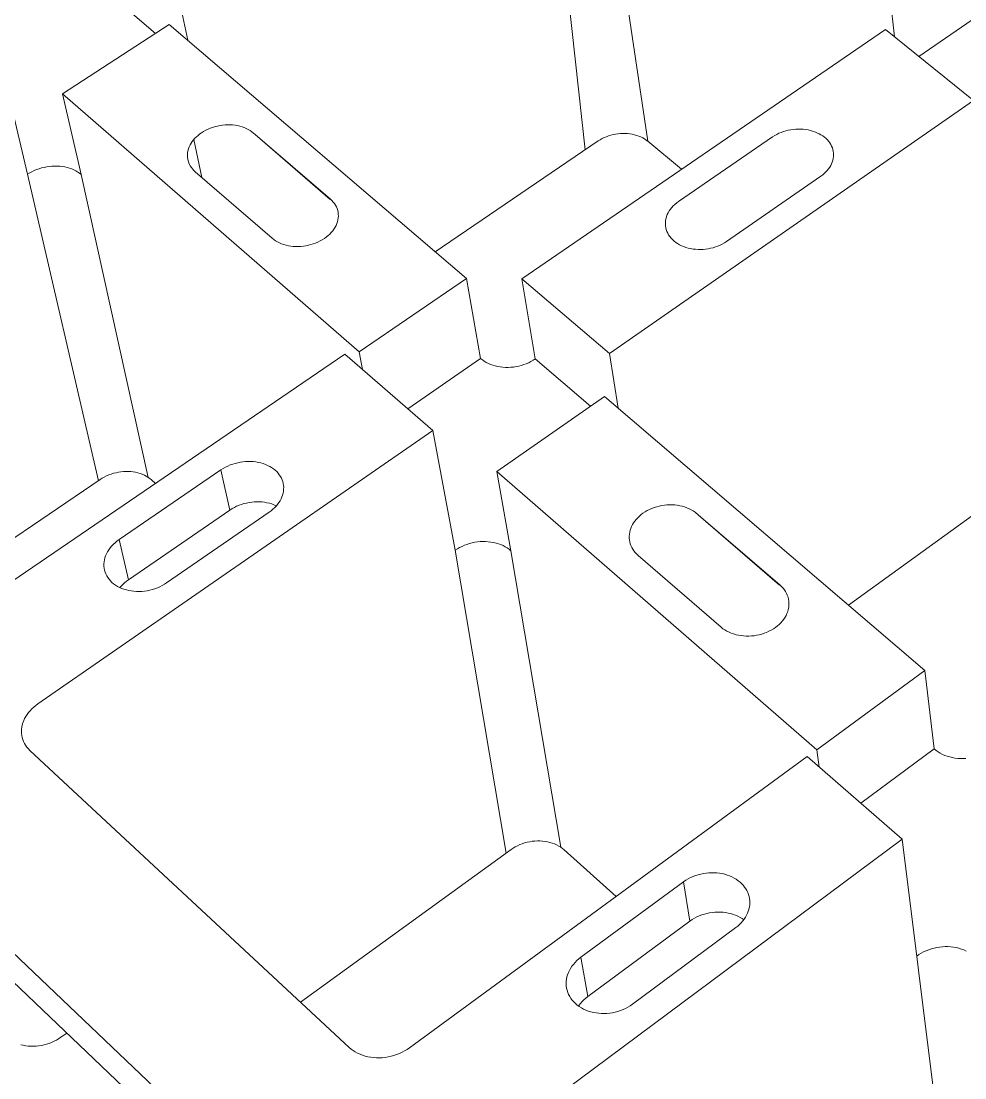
# Model space of a CAD drawing. Header units: millimetres. Extents: x 438 to 4638, y 478 to 3448.
# Drawn here: x 2747.4 to 2817.4, y 2265.7 to 2344.1 of the extents above; entities that cross this region are included whole.
import ezdxf

# ---------------------------------------------------------------- set-up
doc = ezdxf.new("R2010")
doc.units = ezdxf.units.MM

msp = doc.modelspace()

# ---------------------------------------------------------------- linework, layer by layer
at = {"lineweight": 5}
for p, q in [((2789.608, 2364.201), (2793.903, 2335.181)), ((2786.659, 2358.167), (2789.255, 2334.552)), ((2758.899, 2346.805), (2759.767, 2342.686)), ((2671.581, 2346.422), (2890.68, 2138.435)), ((2757.374, 2343.184), (2754.181, 2345.919)), ((2811.803, 2346.423), (2812.191, 2342.931)), ((2819.778, 2345.445), (2814.007, 2341.47)), ((2750.491, 2338.697), (2758.401, 2343.853)), ((2780.441, 2325.016), (2758.401, 2343.853)), ((2811.521, 2343.47), (2784.547, 2324.986)), ((2811.521, 2343.47), (2818.064, 2338.205)), ((2672.729, 2343.369), (2890.531, 2136.049)), ((2745.738, 2341.772), (2747.887, 2332.74)), ((2750.491, 2338.697), (2772.486, 2319.585)), ((2750.491, 2338.697), (2751.87, 2332.711)), ((2791.057, 2319.447), (2818.064, 2338.205)), ((2762.353, 2336.378), (2762.54, 2336.396)), ((2762.54, 2336.396), (2762.727, 2336.404)), ((2762.727, 2336.404), (2762.912, 2336.402)), ((2762.912, 2336.402), (2763.096, 2336.392)), ((2763.096, 2336.392), (2763.277, 2336.371)), ((2760.41, 2335.515), (2760.531, 2335.623)), ((2760.531, 2335.623), (2760.661, 2335.725)), ((2760.661, 2335.725), (2760.799, 2335.822)), ((2760.799, 2335.822), (2760.95, 2335.916)), ((2760.95, 2335.916), (2761.109, 2336.003)), ((2761.109, 2336.003), (2761.274, 2336.082)), ((2761.274, 2336.082), (2761.444, 2336.153)), ((2761.444, 2336.153), (2761.62, 2336.216)), ((2761.62, 2336.216), (2761.799, 2336.27)), ((2761.799, 2336.27), (2761.981, 2336.315)), ((2761.981, 2336.315), (2762.166, 2336.351)), ((2762.166, 2336.351), (2762.353, 2336.378)), ((2763.277, 2336.371), (2763.454, 2336.342)), ((2763.454, 2336.342), (2763.627, 2336.303)), ((2763.627, 2336.303), (2763.795, 2336.255)), ((2763.795, 2336.255), (2763.956, 2336.198)), ((2763.956, 2336.198), (2764.111, 2336.133)), ((2764.111, 2336.133), (2764.258, 2336.06)), ((2764.258, 2336.06), (2764.397, 2335.979)), ((2764.397, 2335.979), (2764.527, 2335.89)), ((2764.527, 2335.89), (2764.769, 2335.698)), ((2764.769, 2335.698), (2770.358, 2330.895)), ((2764.769, 2335.698), (2770.331, 2330.877)), ((2790.99, 2335.585), (2791.16, 2335.636)), ((2791.16, 2335.636), (2791.333, 2335.68)), ((2791.333, 2335.68), (2791.508, 2335.714)), ((2791.508, 2335.714), (2791.685, 2335.74)), ((2791.685, 2335.74), (2791.863, 2335.757)), ((2791.863, 2335.757), (2792.042, 2335.765)), ((2792.042, 2335.765), (2792.219, 2335.764)), ((2792.219, 2335.764), (2792.396, 2335.753)), ((2792.396, 2335.753), (2792.569, 2335.734)), ((2792.569, 2335.734), (2792.74, 2335.706)), ((2792.74, 2335.706), (2792.907, 2335.668)), ((2792.907, 2335.668), (2793.069, 2335.623)), ((2793.069, 2335.623), (2793.226, 2335.568)), ((2803.314, 2335.612), (2803.156, 2335.512)), ((2803.468, 2335.697), (2803.314, 2335.612)), ((2803.629, 2335.774), (2803.468, 2335.697)), ((2803.795, 2335.843), (2803.629, 2335.774)), ((2803.967, 2335.904), (2803.795, 2335.843)), ((2804.142, 2335.957), (2803.967, 2335.904)), ((2804.322, 2336.001), (2804.142, 2335.957)), ((2804.503, 2336.036), (2804.322, 2336.001)), ((2804.687, 2336.062), (2804.503, 2336.036)), ((2804.872, 2336.078), (2804.687, 2336.062)), ((2805.057, 2336.086), (2804.872, 2336.078)), ((2805.242, 2336.084), (2805.057, 2336.086)), ((2805.425, 2336.073), (2805.242, 2336.084)), ((2805.606, 2336.053), (2805.425, 2336.073)), ((2805.784, 2336.024), (2805.606, 2336.053)), ((2805.958, 2335.985), (2805.784, 2336.024)), ((2806.128, 2335.938), (2805.958, 2335.985)), ((2806.292, 2335.882), (2806.128, 2335.938)), ((2806.45, 2335.818), (2806.292, 2335.882)), ((2806.601, 2335.746), (2806.45, 2335.818)), ((2806.745, 2335.666), (2806.601, 2335.746)), ((2806.881, 2335.579), (2806.745, 2335.666)), ((2759.882, 2334.782), (2759.944, 2334.912)), ((2759.944, 2334.912), (2760.017, 2335.04)), ((2760.017, 2335.04), (2760.1, 2335.164)), ((2760.1, 2335.164), (2760.194, 2335.285)), ((2760.194, 2335.285), (2760.297, 2335.403)), ((2760.22, 2335.315), (2760.819, 2332.501)), ((2760.297, 2335.403), (2760.41, 2335.515)), ((2778.128, 2326.993), (2790.221, 2335.208)), ((2790.221, 2335.208), (2790.362, 2335.298)), ((2790.362, 2335.298), (2790.51, 2335.381)), ((2790.51, 2335.381), (2790.665, 2335.456)), ((2790.665, 2335.456), (2790.825, 2335.524)), ((2790.825, 2335.524), (2790.99, 2335.585)), ((2793.226, 2335.568), (2793.376, 2335.506)), ((2793.376, 2335.506), (2793.52, 2335.436)), ((2793.52, 2335.436), (2793.656, 2335.358)), ((2793.656, 2335.358), (2793.784, 2335.273)), ((2793.784, 2335.273), (2793.903, 2335.181)), ((2793.903, 2335.181), (2796.401, 2333.108)), ((2803.156, 2335.512), (2796.183, 2330.72)), ((2807.008, 2335.484), (2806.881, 2335.579)), ((2807.121, 2335.387), (2807.008, 2335.484)), ((2807.225, 2335.284), (2807.121, 2335.387)), ((2807.319, 2335.176), (2807.225, 2335.284)), ((2807.403, 2335.063), (2807.319, 2335.176)), ((2807.476, 2334.946), (2807.403, 2335.063)), ((2807.539, 2334.824), (2807.476, 2334.946)), ((2759.744, 2334.116), (2759.748, 2334.25)), ((2759.751, 2333.984), (2759.744, 2334.116)), ((2759.748, 2334.25), (2759.764, 2334.384)), ((2759.764, 2334.384), (2759.792, 2334.517)), ((2759.792, 2334.517), (2759.831, 2334.65)), ((2759.831, 2334.65), (2759.882, 2334.782)), ((2807.591, 2334.699), (2807.539, 2334.824)), ((2807.631, 2334.572), (2807.591, 2334.699)), ((2807.66, 2334.442), (2807.631, 2334.572)), ((2807.658, 2333.91), (2807.676, 2334.044)), ((2807.677, 2334.31), (2807.66, 2334.442)), ((2807.676, 2334.044), (2807.682, 2334.177)), ((2807.682, 2334.177), (2807.677, 2334.31)), ((2749.12, 2333.252), (2749.312, 2333.29)), ((2749.312, 2333.29), (2749.505, 2333.318)), ((2749.505, 2333.318), (2749.699, 2333.336)), ((2749.699, 2333.336), (2749.892, 2333.344)), ((2749.892, 2333.344), (2750.084, 2333.343)), ((2750.084, 2333.343), (2750.274, 2333.332)), ((2750.274, 2333.332), (2750.461, 2333.311)), ((2750.461, 2333.311), (2750.644, 2333.28)), ((2750.644, 2333.28), (2750.822, 2333.24)), ((2759.77, 2333.853), (2759.751, 2333.984)), ((2759.801, 2333.724), (2759.77, 2333.853)), ((2759.843, 2333.598), (2759.801, 2333.724)), ((2759.897, 2333.475), (2759.843, 2333.598)), ((2759.961, 2333.356), (2759.897, 2333.475)), ((2760.037, 2333.242), (2759.961, 2333.356)), ((2807.31, 2333.142), (2807.395, 2333.263)), ((2807.395, 2333.263), (2807.47, 2333.388)), ((2807.47, 2333.388), (2807.534, 2333.516)), ((2807.534, 2333.516), (2807.586, 2333.646)), ((2807.586, 2333.646), (2807.628, 2333.777)), ((2807.628, 2333.777), (2807.658, 2333.91)), ((2747.887, 2332.74), (2748.046, 2332.837)), ((2747.887, 2332.74), (2753.138, 2310.016)), ((2748.046, 2332.837), (2748.211, 2332.927)), ((2748.211, 2332.927), (2748.383, 2333.009)), ((2748.383, 2333.009), (2748.561, 2333.083)), ((2748.561, 2333.083), (2748.743, 2333.149)), ((2748.743, 2333.149), (2748.93, 2333.205)), ((2748.93, 2333.205), (2749.12, 2333.252)), ((2750.822, 2333.24), (2750.995, 2333.19)), ((2750.995, 2333.19), (2751.161, 2333.131)), ((2751.161, 2333.131), (2751.32, 2333.063)), ((2751.32, 2333.063), (2751.471, 2332.987)), ((2751.471, 2332.987), (2751.613, 2332.903)), ((2751.613, 2332.903), (2751.746, 2332.81)), ((2751.746, 2332.81), (2751.87, 2332.711)), ((2751.87, 2332.711), (2756.834, 2310.268)), ((2760.123, 2333.132), (2760.037, 2333.242)), ((2760.22, 2333.027), (2760.123, 2333.132)), ((2760.326, 2332.928), (2760.22, 2333.027)), ((2766.032, 2327.989), (2760.326, 2332.928)), ((2799.728, 2327.747), (2806.74, 2332.603)), ((2806.74, 2332.603), (2806.872, 2332.7)), ((2806.872, 2332.7), (2806.995, 2332.803)), ((2806.995, 2332.803), (2807.109, 2332.911)), ((2807.109, 2332.911), (2807.215, 2333.024)), ((2807.215, 2333.024), (2807.31, 2333.142)), ((2770.358, 2330.895), (2770.468, 2330.791)), ((2770.468, 2330.791), (2770.568, 2330.681)), ((2770.568, 2330.681), (2770.656, 2330.564)), ((2770.656, 2330.564), (2770.734, 2330.443)), ((2770.734, 2330.443), (2770.8, 2330.317)), ((2770.8, 2330.317), (2770.853, 2330.188)), ((2770.853, 2330.188), (2770.895, 2330.055)), ((2795.579, 2330.149), (2795.49, 2330.02)), ((2795.68, 2330.274), (2795.579, 2330.149)), ((2795.791, 2330.394), (2795.68, 2330.274)), ((2795.912, 2330.509), (2795.791, 2330.394)), ((2796.043, 2330.617), (2795.912, 2330.509)), ((2796.183, 2330.72), (2796.043, 2330.617)), ((2770.913, 2329.36), (2770.878, 2329.219)), ((2770.895, 2330.055), (2770.924, 2329.919)), ((2770.934, 2329.5), (2770.913, 2329.36)), ((2770.924, 2329.919), (2770.94, 2329.781)), ((2770.943, 2329.641), (2770.934, 2329.5)), ((2770.94, 2329.781), (2770.943, 2329.641)), ((2795.25, 2329.473), (2795.221, 2329.332)), ((2795.291, 2329.613), (2795.25, 2329.473)), ((2795.345, 2329.752), (2795.291, 2329.613)), ((2795.412, 2329.887), (2795.345, 2329.752)), ((2795.49, 2330.02), (2795.412, 2329.887)), ((2770.619, 2328.675), (2770.525, 2328.546)), ((2770.701, 2328.807), (2770.619, 2328.675)), ((2770.772, 2328.943), (2770.701, 2328.807)), ((2770.831, 2329.08), (2770.772, 2328.943)), ((2770.878, 2329.219), (2770.831, 2329.08)), ((2795.204, 2329.19), (2795.201, 2329.049)), ((2795.201, 2329.049), (2795.21, 2328.908)), ((2795.221, 2329.332), (2795.204, 2329.19)), ((2795.21, 2328.908), (2795.232, 2328.769)), ((2795.232, 2328.769), (2795.267, 2328.632)), ((2795.267, 2328.632), (2795.315, 2328.498)), ((2766.155, 2327.892), (2766.032, 2327.989)), ((2766.287, 2327.803), (2766.155, 2327.892)), ((2766.428, 2327.722), (2766.287, 2327.803)), ((2769.594, 2327.793), (2769.43, 2327.713)), ((2769.752, 2327.881), (2769.594, 2327.793)), ((2769.903, 2327.977), (2769.752, 2327.881)), ((2770.046, 2328.079), (2769.903, 2327.977)), ((2770.18, 2328.188), (2770.046, 2328.079)), ((2770.305, 2328.302), (2770.18, 2328.188)), ((2770.42, 2328.422), (2770.305, 2328.302)), ((2770.525, 2328.546), (2770.42, 2328.422)), ((2795.315, 2328.498), (2795.374, 2328.367)), ((2795.374, 2328.367), (2795.446, 2328.24)), ((2795.446, 2328.24), (2795.53, 2328.118)), ((2795.53, 2328.118), (2795.625, 2328.001)), ((2795.625, 2328.001), (2795.731, 2327.89)), ((2795.731, 2327.89), (2795.847, 2327.785)), ((2795.847, 2327.785), (2795.973, 2327.687)), ((2766.577, 2327.649), (2766.428, 2327.722)), ((2766.734, 2327.583), (2766.577, 2327.649)), ((2766.897, 2327.527), (2766.734, 2327.583)), ((2767.067, 2327.479), (2766.897, 2327.527)), ((2767.241, 2327.441), (2767.067, 2327.479)), ((2767.42, 2327.412), (2767.241, 2327.441)), ((2767.602, 2327.392), (2767.42, 2327.412)), ((2767.787, 2327.382), (2767.602, 2327.392)), ((2767.974, 2327.382), (2767.787, 2327.382)), ((2768.161, 2327.39), (2767.974, 2327.382)), ((2768.349, 2327.409), (2768.161, 2327.39)), ((2768.536, 2327.437), (2768.349, 2327.409)), ((2768.722, 2327.474), (2768.536, 2327.437)), ((2768.904, 2327.521), (2768.722, 2327.474)), ((2769.084, 2327.576), (2768.904, 2327.521)), ((2769.259, 2327.64), (2769.084, 2327.576)), ((2769.43, 2327.713), (2769.259, 2327.64)), ((2795.973, 2327.687), (2796.108, 2327.597)), ((2796.108, 2327.597), (2796.252, 2327.514)), ((2796.252, 2327.514), (2796.403, 2327.439)), ((2796.403, 2327.439), (2796.562, 2327.372)), ((2796.562, 2327.372), (2796.728, 2327.314)), ((2796.728, 2327.314), (2796.899, 2327.265)), ((2796.899, 2327.265), (2797.075, 2327.225)), ((2797.075, 2327.225), (2797.255, 2327.194)), ((2797.255, 2327.194), (2797.438, 2327.173)), ((2797.438, 2327.173), (2797.624, 2327.162)), ((2797.624, 2327.162), (2797.811, 2327.16)), ((2797.811, 2327.16), (2797.999, 2327.168)), ((2797.999, 2327.168), (2798.187, 2327.185)), ((2798.187, 2327.185), (2798.374, 2327.212)), ((2798.374, 2327.212), (2798.559, 2327.249)), ((2798.559, 2327.249), (2798.741, 2327.294)), ((2798.741, 2327.294), (2798.919, 2327.349)), ((2798.919, 2327.349), (2799.093, 2327.413)), ((2799.093, 2327.413), (2799.261, 2327.485)), ((2799.261, 2327.485), (2799.424, 2327.565)), ((2799.424, 2327.565), (2799.58, 2327.652)), ((2799.58, 2327.652), (2799.728, 2327.747)), ((2780.441, 2325.016), (2772.486, 2319.585)), ((2780.441, 2325.016), (2781.495, 2319.078)), ((2791.057, 2319.447), (2784.547, 2324.986)), ((2784.547, 2324.986), (2785.553, 2319.048)), ((2771.433, 2319.412), (2742.175, 2299.454)), ((2771.433, 2319.412), (2777.959, 2313.732)), ((2772.486, 2319.585), (2772.742, 2318.273)), ((2791.057, 2319.447), (2791.699, 2315.394)), ((2781.495, 2319.078), (2776.093, 2315.357)), ((2781.625, 2318.974), (2781.495, 2319.078)), ((2781.764, 2318.878), (2781.625, 2318.974)), ((2781.913, 2318.791), (2781.764, 2318.878)), ((2782.07, 2318.711), (2781.913, 2318.791)), ((2782.235, 2318.641), (2782.07, 2318.711)), ((2782.407, 2318.58), (2782.235, 2318.641)), ((2782.586, 2318.528), (2782.407, 2318.58)), ((2782.769, 2318.486), (2782.586, 2318.528)), ((2782.957, 2318.454), (2782.769, 2318.486)), ((2783.149, 2318.432), (2782.957, 2318.454)), ((2783.343, 2318.421), (2783.149, 2318.432)), ((2783.539, 2318.419), (2783.343, 2318.421)), ((2783.736, 2318.428), (2783.539, 2318.419)), ((2783.933, 2318.447), (2783.736, 2318.428)), ((2784.129, 2318.476), (2783.933, 2318.447)), ((2784.323, 2318.515), (2784.129, 2318.476)), ((2784.514, 2318.564), (2784.323, 2318.515)), ((2784.701, 2318.623), (2784.514, 2318.564)), ((2784.884, 2318.691), (2784.701, 2318.623)), ((2785.062, 2318.768), (2784.884, 2318.691)), ((2785.233, 2318.853), (2785.062, 2318.768)), ((2785.397, 2318.947), (2785.233, 2318.853)), ((2785.553, 2319.048), (2785.397, 2318.947)), ((2789.642, 2315.545), (2785.553, 2319.048)), ((2782.702, 2310.707), (2790.677, 2316.267)), ((2814.459, 2295.941), (2790.677, 2316.267)), ((2748.649, 2293.466), (2777.959, 2313.732)), ((2777.959, 2313.732), (2779.615, 2304.857)), ((2763.482, 2311.353), (2763.292, 2311.305)), ((2763.674, 2311.39), (2763.482, 2311.353)), ((2763.868, 2311.418), (2763.674, 2311.39)), ((2764.062, 2311.436), (2763.868, 2311.418)), ((2764.255, 2311.445), (2764.062, 2311.436)), ((2764.448, 2311.443), (2764.255, 2311.445)), ((2764.639, 2311.431), (2764.448, 2311.443)), ((2764.827, 2311.409), (2764.639, 2311.431)), ((2765.011, 2311.377), (2764.827, 2311.409)), ((2765.19, 2311.336), (2765.011, 2311.377)), ((2765.365, 2311.285), (2765.19, 2311.336)), ((2754.089, 2310.51), (2754.267, 2310.566)), ((2754.267, 2310.566), (2754.448, 2310.612)), ((2754.448, 2310.612), (2754.631, 2310.649)), ((2754.631, 2310.649), (2754.816, 2310.677)), ((2762.236, 2310.825), (2754.672, 2305.65)), ((2754.816, 2310.677), (2755.001, 2310.695)), ((2755.001, 2310.695), (2755.186, 2310.703)), ((2755.186, 2310.703), (2755.369, 2310.702)), ((2755.369, 2310.702), (2755.551, 2310.691)), ((2755.551, 2310.691), (2755.73, 2310.67)), ((2755.73, 2310.67), (2755.905, 2310.64)), ((2755.905, 2310.64), (2756.075, 2310.6)), ((2756.075, 2310.6), (2756.241, 2310.551)), ((2756.241, 2310.551), (2756.4, 2310.493)), ((2762.408, 2310.933), (2762.236, 2310.825)), ((2762.892, 2307.837), (2762.236, 2310.825)), ((2762.573, 2311.025), (2762.408, 2310.933)), ((2762.745, 2311.108), (2762.573, 2311.025)), ((2762.923, 2311.183), (2762.745, 2311.108)), ((2763.106, 2311.249), (2762.923, 2311.183)), ((2763.292, 2311.305), (2763.106, 2311.249)), ((2765.533, 2311.225), (2765.365, 2311.285)), ((2765.694, 2311.156), (2765.533, 2311.225)), ((2765.848, 2311.078), (2765.694, 2311.156)), ((2765.993, 2310.991), (2765.848, 2311.078)), ((2766.13, 2310.897), (2765.993, 2310.991)), ((2766.257, 2310.795), (2766.13, 2310.897)), ((2766.37, 2310.69), (2766.257, 2310.795)), ((2766.472, 2310.579), (2766.37, 2310.69)), ((2766.564, 2310.462), (2766.472, 2310.579)), ((2782.702, 2310.707), (2806.448, 2290.073)), ((2782.702, 2310.707), (2783.75, 2304.826)), ((2737.782, 2299.584), (2753.273, 2310.107)), ((2753.273, 2310.107), (2753.424, 2310.203)), ((2753.424, 2310.203), (2753.581, 2310.292)), ((2753.581, 2310.292), (2753.745, 2310.373)), ((2753.745, 2310.373), (2753.915, 2310.446)), ((2753.915, 2310.446), (2754.089, 2310.51)), ((2756.4, 2310.493), (2756.552, 2310.427)), ((2756.552, 2310.427), (2756.697, 2310.351)), ((2756.697, 2310.351), (2756.834, 2310.268)), ((2756.834, 2310.268), (2756.962, 2310.177)), ((2756.962, 2310.177), (2757.081, 2310.079)), ((2757.081, 2310.079), (2757.371, 2309.819)), ((2766.645, 2310.34), (2766.564, 2310.462)), ((2766.715, 2310.213), (2766.645, 2310.34)), ((2766.773, 2310.082), (2766.715, 2310.213)), ((2766.82, 2309.948), (2766.773, 2310.082)), ((2766.855, 2309.81), (2766.82, 2309.948)), ((2766.877, 2309.67), (2766.855, 2309.81)), ((2766.805, 2308.952), (2766.844, 2309.096)), ((2766.844, 2309.096), (2766.87, 2309.24)), ((2766.87, 2309.24), (2766.885, 2309.384)), ((2766.887, 2309.527), (2766.877, 2309.67)), ((2766.885, 2309.384), (2766.887, 2309.527)), ((2808.784, 2300.791), (2820.948, 2309.596)), ((2763.574, 2308.194), (2763.398, 2308.119)), ((2763.756, 2308.26), (2763.574, 2308.194)), ((2763.941, 2308.316), (2763.756, 2308.26)), ((2764.13, 2308.364), (2763.941, 2308.316)), ((2764.321, 2308.401), (2764.13, 2308.364)), ((2764.513, 2308.429), (2764.321, 2308.401)), ((2764.706, 2308.447), (2764.513, 2308.429)), ((2764.898, 2308.455), (2764.706, 2308.447)), ((2765.09, 2308.454), (2764.898, 2308.455)), ((2765.279, 2308.442), (2765.09, 2308.454)), ((2765.466, 2308.42), (2765.279, 2308.442)), ((2765.649, 2308.388), (2765.466, 2308.42)), ((2765.828, 2308.347), (2765.649, 2308.388)), ((2766.001, 2308.296), (2765.828, 2308.347)), ((2766.168, 2308.236), (2766.001, 2308.296)), ((2766.329, 2308.167), (2766.168, 2308.236)), ((2766.33, 2308.139), (2766.436, 2308.266)), ((2766.436, 2308.266), (2766.532, 2308.397)), ((2766.532, 2308.397), (2766.617, 2308.532)), ((2766.617, 2308.532), (2766.692, 2308.67)), ((2766.692, 2308.67), (2766.754, 2308.81)), ((2766.754, 2308.81), (2766.805, 2308.952)), ((2794.937, 2308.177), (2795.129, 2308.206)), ((2795.129, 2308.206), (2795.323, 2308.225)), ((2795.323, 2308.225), (2795.516, 2308.233)), ((2795.516, 2308.233), (2795.709, 2308.232)), ((2795.709, 2308.232), (2795.9, 2308.22)), ((2795.9, 2308.22), (2796.089, 2308.198)), ((2796.089, 2308.198), (2796.275, 2308.166)), ((2762.892, 2307.837), (2755.378, 2302.673)), ((2758.2, 2302.439), (2765.809, 2307.684)), ((2763.062, 2307.945), (2762.892, 2307.837)), ((2763.227, 2308.036), (2763.062, 2307.945)), ((2763.398, 2308.119), (2763.227, 2308.036)), ((2765.809, 2307.684), (2765.952, 2307.789)), ((2765.952, 2307.789), (2766.087, 2307.9)), ((2766.087, 2307.9), (2766.213, 2308.017)), ((2766.213, 2308.017), (2766.33, 2308.139)), ((2766.346, 2308.158), (2766.329, 2308.167)), ((2793.273, 2307.391), (2793.403, 2307.502)), ((2793.403, 2307.502), (2793.541, 2307.606)), ((2793.541, 2307.606), (2793.694, 2307.707)), ((2793.694, 2307.707), (2793.855, 2307.801)), ((2793.855, 2307.801), (2794.022, 2307.886)), ((2794.022, 2307.886), (2794.196, 2307.963)), ((2794.196, 2307.963), (2794.375, 2308.03)), ((2794.375, 2308.03), (2794.559, 2308.089)), ((2794.559, 2308.089), (2794.746, 2308.138)), ((2794.746, 2308.138), (2794.937, 2308.177)), ((2796.275, 2308.166), (2796.456, 2308.125)), ((2796.456, 2308.125), (2796.633, 2308.073)), ((2796.633, 2308.073), (2796.803, 2308.012)), ((2796.803, 2308.012), (2796.967, 2307.942)), ((2796.967, 2307.942), (2797.123, 2307.862)), ((2797.123, 2307.862), (2797.271, 2307.775)), ((2797.271, 2307.775), (2797.411, 2307.679)), ((2797.671, 2307.472), (2797.411, 2307.679)), ((2797.671, 2307.472), (2803.702, 2302.289)), ((2797.671, 2307.472), (2803.675, 2302.27)), ((2792.638, 2306.484), (2792.696, 2306.624)), ((2792.696, 2306.624), (2792.765, 2306.762)), ((2792.765, 2306.762), (2792.846, 2306.896)), ((2792.846, 2306.896), (2792.938, 2307.027)), ((2792.938, 2307.027), (2793.04, 2307.153)), ((2793.04, 2307.153), (2793.151, 2307.275)), ((2793.151, 2307.275), (2793.273, 2307.391)), ((2792.523, 2305.909), (2792.533, 2306.054)), ((2792.524, 2305.765), (2792.523, 2305.909)), ((2792.533, 2306.054), (2792.556, 2306.198)), ((2792.556, 2306.198), (2792.591, 2306.342)), ((2792.591, 2306.342), (2792.638, 2306.484)), ((2754.121, 2305.169), (2754.008, 2305.034)), ((2754.244, 2305.298), (2754.121, 2305.169)), ((2754.377, 2305.422), (2754.244, 2305.298)), ((2754.52, 2305.539), (2754.377, 2305.422)), ((2754.672, 2305.65), (2754.52, 2305.539)), ((2755.378, 2302.673), (2754.672, 2305.65)), ((2779.775, 2304.963), (2779.942, 2305.06)), ((2779.942, 2305.06), (2780.117, 2305.148)), ((2780.117, 2305.148), (2780.298, 2305.228)), ((2780.298, 2305.228), (2780.485, 2305.298)), ((2780.485, 2305.298), (2780.676, 2305.359)), ((2780.676, 2305.359), (2780.871, 2305.409)), ((2780.871, 2305.409), (2781.068, 2305.45)), ((2781.068, 2305.45), (2781.268, 2305.48)), ((2781.268, 2305.48), (2781.468, 2305.5)), ((2781.468, 2305.5), (2781.668, 2305.509)), ((2781.668, 2305.509), (2781.868, 2305.507)), ((2781.868, 2305.507), (2782.066, 2305.495)), ((2782.066, 2305.495), (2782.26, 2305.473)), ((2782.26, 2305.473), (2782.452, 2305.44)), ((2782.452, 2305.44), (2782.638, 2305.396)), ((2782.638, 2305.396), (2782.82, 2305.343)), ((2782.82, 2305.343), (2782.995, 2305.279)), ((2782.995, 2305.279), (2783.163, 2305.206)), ((2783.163, 2305.206), (2783.323, 2305.124)), ((2783.323, 2305.124), (2783.475, 2305.033)), ((2792.538, 2305.622), (2792.524, 2305.765)), ((2792.564, 2305.481), (2792.538, 2305.622)), ((2792.602, 2305.342), (2792.564, 2305.481)), ((2792.652, 2305.206), (2792.602, 2305.342)), ((2792.713, 2305.074), (2792.652, 2305.206)), ((2792.786, 2304.945), (2792.713, 2305.074)), ((2753.624, 2304.303), (2753.585, 2304.151)), ((2753.676, 2304.455), (2753.624, 2304.303)), ((2753.74, 2304.604), (2753.676, 2304.455)), ((2753.817, 2304.751), (2753.74, 2304.604)), ((2753.907, 2304.894), (2753.817, 2304.751)), ((2754.008, 2305.034), (2753.907, 2304.894)), ((2779.615, 2304.857), (2779.775, 2304.963)), ((2779.615, 2304.857), (2783.385, 2282.405)), ((2783.475, 2305.033), (2783.617, 2304.934)), ((2783.617, 2304.934), (2783.75, 2304.826)), ((2783.75, 2304.826), (2787.436, 2282.844)), ((2792.87, 2304.821), (2792.786, 2304.945)), ((2792.965, 2304.703), (2792.87, 2304.821)), ((2793.07, 2304.59), (2792.965, 2304.703)), ((2793.185, 2304.483), (2793.07, 2304.59)), ((2799.344, 2299.151), (2793.185, 2304.483)), ((2753.559, 2303.998), (2753.547, 2303.845)), ((2753.547, 2303.845), (2753.549, 2303.693)), ((2753.549, 2303.693), (2753.564, 2303.543)), ((2753.585, 2304.151), (2753.559, 2303.998)), ((2753.564, 2303.543), (2753.592, 2303.395)), ((2753.592, 2303.395), (2753.634, 2303.249)), ((2753.634, 2303.249), (2753.689, 2303.108)), ((2753.689, 2303.108), (2753.756, 2302.971)), ((2753.756, 2302.971), (2753.836, 2302.839)), ((2753.836, 2302.839), (2753.929, 2302.713)), ((2753.929, 2302.713), (2754.033, 2302.593)), ((2754.033, 2302.593), (2754.148, 2302.479)), ((2754.148, 2302.479), (2754.274, 2302.374)), ((2754.274, 2302.374), (2754.41, 2302.276)), ((2754.41, 2302.276), (2754.555, 2302.186)), ((2754.555, 2302.186), (2754.709, 2302.105)), ((2754.709, 2302.105), (2754.871, 2302.033)), ((2754.831, 2302.193), (2754.744, 2302.089)), ((2754.953, 2302.322), (2754.831, 2302.193)), ((2754.871, 2302.033), (2755.04, 2301.97)), ((2755.085, 2302.446), (2754.953, 2302.322)), ((2755.04, 2301.97), (2755.216, 2301.917)), ((2755.227, 2302.563), (2755.085, 2302.446)), ((2755.378, 2302.673), (2755.227, 2302.563)), ((2756.949, 2301.9), (2757.142, 2301.949)), ((2757.142, 2301.949), (2757.332, 2302.008)), ((2757.332, 2302.008), (2757.517, 2302.077)), ((2757.517, 2302.077), (2757.697, 2302.155)), ((2757.697, 2302.155), (2757.872, 2302.241)), ((2757.872, 2302.241), (2758.04, 2302.336)), ((2758.04, 2302.336), (2758.2, 2302.439)), ((2803.702, 2302.289), (2803.821, 2302.177)), ((2803.821, 2302.177), (2803.93, 2302.057)), ((2803.93, 2302.057), (2804.028, 2301.932)), ((2804.028, 2301.932), (2804.114, 2301.801)), ((2755.216, 2301.917), (2755.397, 2301.874)), ((2755.397, 2301.874), (2755.584, 2301.841)), ((2755.584, 2301.841), (2755.774, 2301.819)), ((2755.774, 2301.819), (2755.968, 2301.806)), ((2755.968, 2301.806), (2756.163, 2301.804)), ((2756.163, 2301.804), (2756.36, 2301.813)), ((2756.36, 2301.813), (2756.557, 2301.832)), ((2756.557, 2301.832), (2756.754, 2301.861)), ((2756.754, 2301.861), (2756.949, 2301.9)), ((2804.114, 2301.801), (2804.188, 2301.666)), ((2804.188, 2301.666), (2804.25, 2301.525)), ((2804.25, 2301.525), (2804.3, 2301.382)), ((2804.3, 2301.382), (2804.336, 2301.235)), ((2804.336, 2301.235), (2804.359, 2301.086)), ((2804.322, 2300.48), (2804.28, 2300.33)), ((2804.351, 2300.632), (2804.322, 2300.48)), ((2804.367, 2300.783), (2804.351, 2300.632)), ((2804.359, 2301.086), (2804.37, 2300.935)), ((2804.37, 2300.935), (2804.367, 2300.783)), ((2803.883, 2299.619), (2803.769, 2299.49)), ((2803.986, 2299.753), (2803.883, 2299.619)), ((2804.078, 2299.892), (2803.986, 2299.753)), ((2804.158, 2300.035), (2804.078, 2299.892)), ((2804.225, 2300.181), (2804.158, 2300.035)), ((2804.28, 2300.33), (2804.225, 2300.181)), ((2799.476, 2299.047), (2799.344, 2299.151)), ((2799.618, 2298.951), (2799.476, 2299.047)), ((2799.768, 2298.863), (2799.618, 2298.951)), ((2799.927, 2298.784), (2799.768, 2298.863)), ((2800.093, 2298.714), (2799.927, 2298.784)), ((2802.888, 2298.853), (2802.714, 2298.775)), ((2803.055, 2298.94), (2802.888, 2298.853)), ((2803.215, 2299.035), (2803.055, 2298.94)), ((2803.367, 2299.138), (2803.215, 2299.035)), ((2803.511, 2299.249), (2803.367, 2299.138)), ((2803.645, 2299.366), (2803.511, 2299.249)), ((2803.769, 2299.49), (2803.645, 2299.366)), ((2800.265, 2298.653), (2800.093, 2298.714)), ((2800.443, 2298.602), (2800.265, 2298.653)), ((2800.626, 2298.56), (2800.443, 2298.602)), ((2800.813, 2298.529), (2800.626, 2298.56)), ((2801.004, 2298.507), (2800.813, 2298.529)), ((2801.196, 2298.496), (2801.004, 2298.507)), ((2801.39, 2298.496), (2801.196, 2298.496)), ((2801.585, 2298.505), (2801.39, 2298.496)), ((2801.779, 2298.525), (2801.585, 2298.505)), ((2801.972, 2298.556), (2801.779, 2298.525)), ((2802.163, 2298.596), (2801.972, 2298.556)), ((2802.351, 2298.646), (2802.163, 2298.596)), ((2802.535, 2298.706), (2802.351, 2298.646)), ((2802.714, 2298.775), (2802.535, 2298.706)), ((2814.459, 2295.941), (2806.448, 2290.073)), ((2814.459, 2295.941), (2815.141, 2290.126)), ((2748.344, 2293.229), (2748.492, 2293.351)), ((2748.492, 2293.351), (2748.649, 2293.466)), ((2747.671, 2292.384), (2747.755, 2292.536)), ((2747.755, 2292.536), (2747.851, 2292.684)), ((2747.851, 2292.684), (2747.959, 2292.828)), ((2747.959, 2292.828), (2748.077, 2292.967)), ((2748.077, 2292.967), (2748.206, 2293.101)), ((2748.206, 2293.101), (2748.344, 2293.229)), ((2747.438, 2291.597), (2747.459, 2291.756)), ((2747.459, 2291.756), (2747.493, 2291.915)), ((2747.493, 2291.915), (2747.54, 2292.073)), ((2747.54, 2292.073), (2747.599, 2292.23)), ((2747.599, 2292.23), (2747.671, 2292.384)), ((2747.431, 2291.438), (2747.438, 2291.597)), ((2747.436, 2291.28), (2747.431, 2291.438)), ((2747.455, 2291.125), (2747.436, 2291.28)), ((2747.487, 2290.972), (2747.455, 2291.125)), ((2747.533, 2290.822), (2747.487, 2290.972)), ((2747.591, 2290.676), (2747.533, 2290.822)), ((2747.661, 2290.534), (2747.591, 2290.676)), ((2747.744, 2290.398), (2747.661, 2290.534)), ((2747.839, 2290.267), (2747.744, 2290.398)), ((2747.945, 2290.142), (2747.839, 2290.267)), ((2748.063, 2290.025), (2747.945, 2290.142)), ((2771.746, 2268.003), (2748.063, 2290.025)), ((2805.718, 2289.577), (2776.212, 2267.968)), ((2805.718, 2289.577), (2812.779, 2283.431)), ((2806.448, 2290.073), (2806.622, 2288.789)), ((2815.141, 2290.126), (2809.702, 2286.109)), ((2815.28, 2290.014), (2815.141, 2290.126)), ((2815.43, 2289.91), (2815.28, 2290.014)), ((2815.588, 2289.816), (2815.43, 2289.91)), ((2815.755, 2289.73), (2815.588, 2289.816)), ((2815.93, 2289.654), (2815.755, 2289.73)), ((2816.112, 2289.588), (2815.93, 2289.654)), ((2816.299, 2289.533), (2816.112, 2289.588)), ((2816.492, 2289.487), (2816.299, 2289.533)), ((2816.688, 2289.453), (2816.492, 2289.487)), ((2816.889, 2289.429), (2816.688, 2289.453)), ((2817.091, 2289.417), (2816.889, 2289.429)), ((2817.295, 2289.415), (2817.091, 2289.417)), ((2817.499, 2289.425), (2817.295, 2289.415)), ((2783.231, 2261.474), (2812.779, 2283.431)), ((2784.581, 2283.104), (2784.763, 2283.164)), ((2784.763, 2283.164), (2784.949, 2283.214)), ((2784.949, 2283.214), (2785.137, 2283.253)), ((2785.137, 2283.253), (2785.327, 2283.283)), ((2785.327, 2283.283), (2785.519, 2283.302)), ((2785.519, 2283.302), (2785.71, 2283.311)), ((2785.71, 2283.311), (2785.9, 2283.31)), ((2785.9, 2283.31), (2786.089, 2283.298)), ((2786.089, 2283.298), (2786.275, 2283.276)), ((2786.275, 2283.276), (2786.458, 2283.243)), ((2786.458, 2283.243), (2786.636, 2283.201)), ((2786.636, 2283.201), (2786.81, 2283.148)), ((2786.81, 2283.148), (2786.977, 2283.086)), ((2812.779, 2283.431), (2816.531, 2253.166)), ((2768.132, 2271.363), (2783.753, 2282.671)), ((2783.753, 2282.671), (2783.905, 2282.775)), ((2783.905, 2282.775), (2784.065, 2282.87)), ((2784.065, 2282.87), (2784.231, 2282.957)), ((2784.231, 2282.957), (2784.403, 2283.035)), ((2784.403, 2283.035), (2784.581, 2283.104)), ((2786.977, 2283.086), (2787.138, 2283.014)), ((2787.138, 2283.014), (2787.291, 2282.933)), ((2787.291, 2282.933), (2787.436, 2282.844)), ((2787.436, 2282.844), (2787.573, 2282.746)), ((2787.573, 2282.746), (2787.7, 2282.641)), ((2787.7, 2282.641), (2791.544, 2279.196)), ((2797.635, 2280.805), (2797.444, 2280.744)), ((2797.83, 2280.857), (2797.635, 2280.805)), ((2798.028, 2280.897), (2797.83, 2280.857)), ((2798.228, 2280.928), (2798.028, 2280.897)), ((2798.429, 2280.947), (2798.228, 2280.928)), ((2798.63, 2280.956), (2798.429, 2280.947)), ((2798.831, 2280.954), (2798.63, 2280.956)), ((2799.03, 2280.941), (2798.831, 2280.954)), ((2799.226, 2280.918), (2799.03, 2280.941)), ((2799.419, 2280.883), (2799.226, 2280.918)), ((2799.608, 2280.838), (2799.419, 2280.883)), ((2799.792, 2280.783), (2799.608, 2280.838)), ((2799.97, 2280.718), (2799.792, 2280.783)), ((2796.559, 2280.286), (2788.931, 2274.681)), ((2796.732, 2280.403), (2796.559, 2280.286)), ((2797.025, 2277.37), (2796.559, 2280.286)), ((2796.9, 2280.502), (2796.732, 2280.403)), ((2797.075, 2280.592), (2796.9, 2280.502)), ((2797.257, 2280.673), (2797.075, 2280.592)), ((2797.444, 2280.744), (2797.257, 2280.673)), ((2800.141, 2280.643), (2799.97, 2280.718)), ((2800.305, 2280.559), (2800.141, 2280.643)), ((2800.46, 2280.465), (2800.305, 2280.559)), ((2800.607, 2280.363), (2800.46, 2280.465)), ((2800.744, 2280.253), (2800.607, 2280.363)), ((2800.866, 2280.139), (2800.744, 2280.253)), ((2800.978, 2280.019), (2800.866, 2280.139)), ((2801.079, 2279.893), (2800.978, 2280.019)), ((2801.169, 2279.761), (2801.079, 2279.893)), ((2801.248, 2279.623), (2801.169, 2279.761)), ((2801.315, 2279.481), (2801.248, 2279.623)), ((2801.37, 2279.336), (2801.315, 2279.481)), ((2801.412, 2279.186), (2801.37, 2279.336)), ((2801.402, 2278.258), (2801.435, 2278.413)), ((2801.442, 2279.034), (2801.412, 2279.186)), ((2801.435, 2278.413), (2801.456, 2278.569)), ((2801.46, 2278.88), (2801.442, 2279.034)), ((2801.456, 2278.569), (2801.464, 2278.725)), ((2801.464, 2278.725), (2801.46, 2278.88)), ((2797.538, 2277.675), (2797.364, 2277.585)), ((2797.718, 2277.756), (2797.538, 2277.675)), ((2797.904, 2277.827), (2797.718, 2277.756)), ((2798.094, 2277.888), (2797.904, 2277.827)), ((2798.288, 2277.939), (2798.094, 2277.888)), ((2798.485, 2277.98), (2798.288, 2277.939)), ((2798.683, 2278.01), (2798.485, 2277.98)), ((2798.883, 2278.03), (2798.683, 2278.01)), ((2799.083, 2278.039), (2798.883, 2278.03)), ((2799.282, 2278.037), (2799.083, 2278.039)), ((2799.48, 2278.024), (2799.282, 2278.037)), ((2799.675, 2278), (2799.48, 2278.024)), ((2799.867, 2277.966), (2799.675, 2278)), ((2800.055, 2277.921), (2799.867, 2277.966)), ((2800.237, 2277.866), (2800.055, 2277.921)), ((2800.414, 2277.801), (2800.237, 2277.866)), ((2800.584, 2277.727), (2800.414, 2277.801)), ((2800.747, 2277.642), (2800.584, 2277.727)), ((2800.902, 2277.549), (2800.747, 2277.642)), ((2801.05, 2277.514), (2801.144, 2277.656)), ((2801.144, 2277.656), (2801.226, 2277.802)), ((2801.226, 2277.802), (2801.297, 2277.952)), ((2801.297, 2277.952), (2801.355, 2278.104)), ((2801.355, 2278.104), (2801.402, 2278.258)), ((2797.025, 2277.37), (2789.449, 2271.78)), ((2792.754, 2271.203), (2800.426, 2276.884)), ((2797.197, 2277.486), (2797.025, 2277.37)), ((2797.364, 2277.585), (2797.197, 2277.486)), ((2800.426, 2276.884), (2800.57, 2276.998)), ((2800.57, 2276.998), (2800.705, 2277.118)), ((2800.705, 2277.118), (2800.83, 2277.245)), ((2800.83, 2277.245), (2800.946, 2277.377)), ((2801.016, 2277.469), (2800.902, 2277.549)), ((2800.946, 2277.377), (2801.05, 2277.514)), ((2814.737, 2275.245), (2814.933, 2275.31)), ((2814.933, 2275.31), (2815.133, 2275.365)), ((2815.133, 2275.365), (2815.336, 2275.409)), ((2815.336, 2275.409), (2815.542, 2275.441)), ((2815.542, 2275.441), (2815.75, 2275.463)), ((2815.75, 2275.463), (2815.957, 2275.473)), ((2815.957, 2275.473), (2816.165, 2275.471)), ((2816.165, 2275.471), (2816.371, 2275.458)), ((2816.371, 2275.458), (2816.575, 2275.433)), ((2816.575, 2275.433), (2816.775, 2275.398)), ((2816.775, 2275.398), (2816.971, 2275.351)), ((2816.971, 2275.351), (2817.162, 2275.293)), ((2817.162, 2275.293), (2817.347, 2275.224)), ((2788.778, 2274.562), (2788.635, 2274.435)), ((2788.931, 2274.681), (2788.778, 2274.562)), ((2789.449, 2271.78), (2788.931, 2274.681)), ((2813.853, 2274.768), (2814.014, 2274.882)), ((2814.014, 2274.882), (2814.184, 2274.987)), ((2814.184, 2274.987), (2814.362, 2275.083)), ((2814.362, 2275.083), (2814.546, 2275.169)), ((2814.546, 2275.169), (2814.737, 2275.245)), ((2817.347, 2275.224), (2817.525, 2275.146)), ((2788.17, 2273.863), (2788.084, 2273.708)), ((2788.269, 2274.014), (2788.17, 2273.863)), ((2788.38, 2274.16), (2788.269, 2274.014)), ((2788.502, 2274.301), (2788.38, 2274.16)), ((2788.635, 2274.435), (2788.502, 2274.301)), ((2787.87, 2273.057), (2787.851, 2272.892)), ((2787.903, 2273.223), (2787.87, 2273.057)), ((2787.95, 2273.387), (2787.903, 2273.223)), ((2788.011, 2273.549), (2787.95, 2273.387)), ((2788.084, 2273.708), (2788.011, 2273.549)), ((2787.851, 2272.892), (2787.846, 2272.726)), ((2787.846, 2272.726), (2787.854, 2272.561)), ((2787.854, 2272.561), (2787.877, 2272.398)), ((2787.877, 2272.398), (2787.913, 2272.238)), ((2787.913, 2272.238), (2787.963, 2272.081)), ((2787.963, 2272.081), (2788.027, 2271.928)), ((2788.027, 2271.928), (2788.104, 2271.779)), ((2788.104, 2271.779), (2788.193, 2271.636)), ((2788.193, 2271.636), (2788.296, 2271.499)), ((2788.296, 2271.499), (2788.41, 2271.369)), ((2788.41, 2271.369), (2788.535, 2271.246)), ((2789.023, 2271.401), (2788.901, 2271.261)), ((2789.155, 2271.534), (2789.023, 2271.401)), ((2789.297, 2271.661), (2789.155, 2271.534)), ((2789.449, 2271.78), (2789.297, 2271.661)), ((2788.535, 2271.246), (2788.671, 2271.132)), ((2788.671, 2271.132), (2788.817, 2271.026)), ((2788.792, 2271.115), (2788.76, 2271.067)), ((2788.901, 2271.261), (2788.792, 2271.115)), ((2788.817, 2271.026), (2788.972, 2270.929)), ((2788.972, 2270.929), (2789.136, 2270.841)), ((2789.136, 2270.841), (2789.308, 2270.763)), ((2789.308, 2270.763), (2789.487, 2270.695)), ((2789.487, 2270.695), (2789.673, 2270.638)), ((2789.673, 2270.638), (2789.864, 2270.591)), ((2789.864, 2270.591), (2790.059, 2270.555)), ((2791.277, 2270.576), (2791.478, 2270.619)), ((2791.478, 2270.619), (2791.676, 2270.672)), ((2791.676, 2270.672), (2791.871, 2270.736)), ((2791.871, 2270.736), (2792.061, 2270.81)), ((2792.061, 2270.81), (2792.245, 2270.895)), ((2792.245, 2270.895), (2792.422, 2270.988)), ((2792.422, 2270.988), (2792.592, 2271.091)), ((2792.592, 2271.091), (2792.754, 2271.203)), ((2790.059, 2270.555), (2790.258, 2270.53)), ((2790.258, 2270.53), (2790.46, 2270.517)), ((2790.46, 2270.517), (2790.664, 2270.515)), ((2790.664, 2270.515), (2790.869, 2270.524)), ((2790.869, 2270.524), (2791.073, 2270.544)), ((2791.073, 2270.544), (2791.277, 2270.576)), ((2750.79, 2269.064), (2750.35, 2268.749)), ((2749.298, 2268.239), (2749.107, 2268.187)), ((2749.487, 2268.3), (2749.298, 2268.239)), ((2749.671, 2268.372), (2749.487, 2268.3)), ((2749.85, 2268.453), (2749.671, 2268.372)), ((2750.023, 2268.543), (2749.85, 2268.453)), ((2750.19, 2268.642), (2750.023, 2268.543)), ((2750.35, 2268.749), (2750.19, 2268.642)), ((2747.567, 2268.156), (2747.388, 2268.2)), ((2747.752, 2268.122), (2747.567, 2268.156)), ((2747.941, 2268.099), (2747.752, 2268.122)), ((2748.132, 2268.087), (2747.941, 2268.099)), ((2748.326, 2268.085), (2748.132, 2268.087)), ((2748.522, 2268.095), (2748.326, 2268.085)), ((2748.718, 2268.115), (2748.522, 2268.095)), ((2748.913, 2268.145), (2748.718, 2268.115)), ((2749.107, 2268.187), (2748.913, 2268.145)), ((2771.887, 2267.881), (2771.746, 2268.003)), ((2772.039, 2267.769), (2771.887, 2267.881)), ((2772.202, 2267.665), (2772.039, 2267.769)), ((2772.373, 2267.572), (2772.202, 2267.665)), ((2772.554, 2267.489), (2772.373, 2267.572)), ((2772.743, 2267.417), (2772.554, 2267.489)), ((2775.268, 2267.468), (2775.061, 2267.399)), ((2775.471, 2267.548), (2775.268, 2267.468)), ((2775.667, 2267.638), (2775.471, 2267.548)), ((2775.856, 2267.739), (2775.667, 2267.638)), ((2776.038, 2267.849), (2775.856, 2267.739)), ((2776.212, 2267.968), (2776.038, 2267.849)), ((2772.938, 2267.357), (2772.743, 2267.417)), ((2773.139, 2267.307), (2772.938, 2267.357)), ((2773.346, 2267.27), (2773.139, 2267.307)), ((2773.556, 2267.244), (2773.346, 2267.27)), ((2773.77, 2267.23), (2773.556, 2267.244)), ((2773.986, 2267.228), (2773.77, 2267.23)), ((2774.203, 2267.239), (2773.986, 2267.228)), ((2774.42, 2267.261), (2774.203, 2267.239)), ((2774.636, 2267.296), (2774.42, 2267.261)), ((2774.85, 2267.342), (2774.636, 2267.296)), ((2775.061, 2267.399), (2774.85, 2267.342))]:
    msp.add_line(p, q, dxfattribs=at)

doc.saveas('drawing.dxf')
